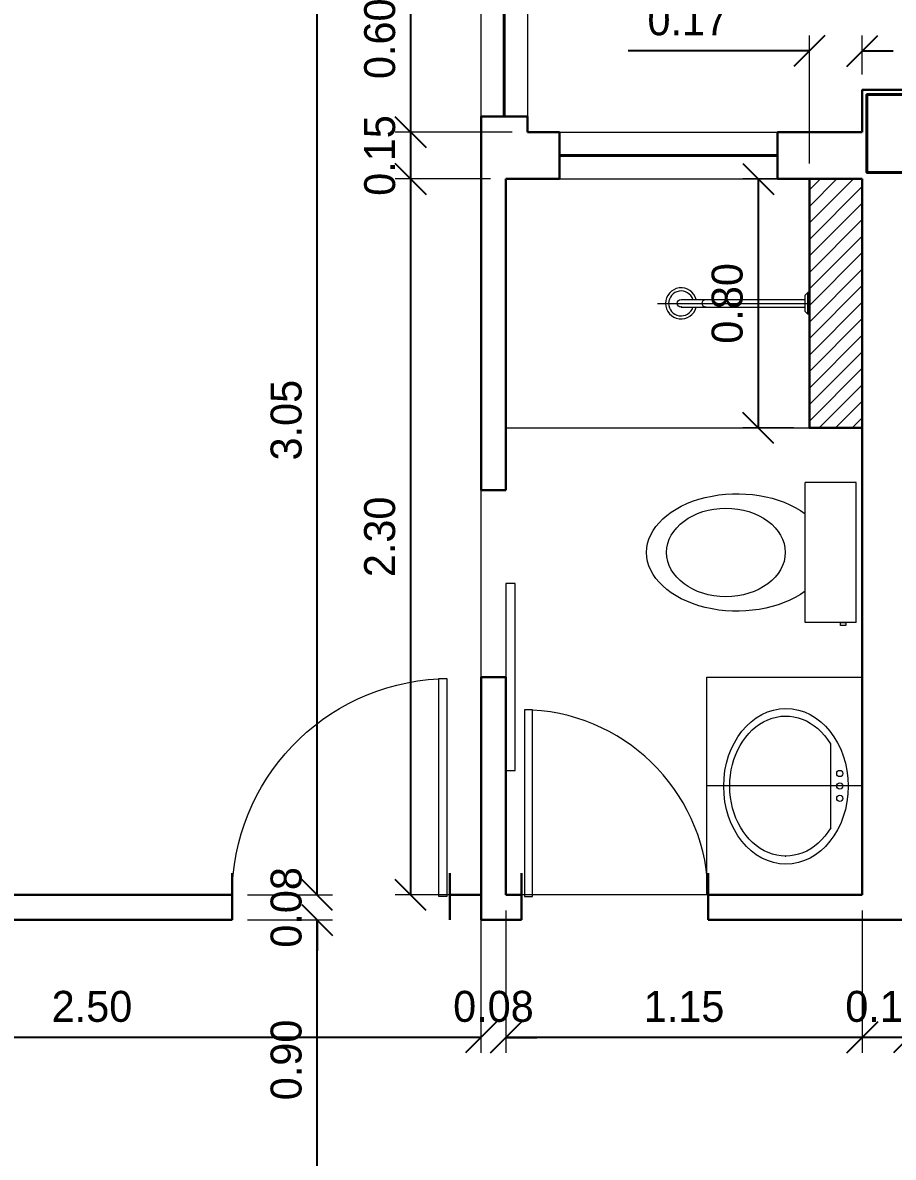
# Model space of a CAD drawing. Header units: metres. Extents: x 2.9 to 62.3, y 8 to 50.1.
# Drawn here: x 16.362 to 19.159, y 38.646 to 42.291 of the extents above; entities that cross this region are included whole.
import ezdxf

# ---------------------------------------------------------------- set-up
doc = ezdxf.new("R2010")
doc.units = ezdxf.units.M
doc.header["$MEASUREMENT"] = 0
doc.linetypes.add('DGN Style 3', pattern=[1.383942, 0.98853, -0.395412])
doc.linetypes.add('DGN Style 4', pattern=[1.582636, 0.790824, -0.395412, 0.00098853, -0.395412])
doc.layers.get('Defpoints').update_dxf_attribs({"lineweight": 0})
for name, color, linetype, lineweight in [('00-EDIFICACOES TÉRREO', 7, 'Continuous', 0), ('24 - Textos Gerais', 7, 'Continuous', 0), ('34 - Mobiliário', 7, 'Continuous', 0), ('CORNIJAS_VAR NA PLANTA PTIPO 1', 7, 'Continuous', 0), ('Level 11-1', 7, 'Continuous', 0), ('Level 14', 7, 'Continuous', 0), ('Level 36', 7, 'Continuous', 0), ('Level 43', 7, 'Continuous', 0), ('Level 44', 7, 'Continuous', 0), ('Level 45', 7, 'Continuous', 0), ('Level 7', 7, 'Continuous', 0)]:
    doc.layers.add(name, color=color, linetype=linetype, lineweight=lineweight)
doc.styles.add('Style-INTL_ENGINEERING', font='INTL_ENGINEERING.shx')
doc.dimstyles.get("Standard").update_dxf_attribs({"dimtxt": 0.18, "dimasz": 0.18, "dimexe": 0.18, "dimexo": 0.0625, "dimgap": 0.09, "dimtad": 0, "dimtih": 1, "dimtoh": 1, "dimdec": 4, "dimzin": 1, "dimdsep": 46, "dimtxsty": 'Standard', "dimcen": 0, "dimadec": 0, "dimazin": 0, "dimtfac": 1, "dimtdec": 4, "dimtofl": 0, "dimtmove": 0, "dimatfit": 3, "dimfxl": 0, "dimtolj": 1, "dimtzin": 1, "dimarcsym": 0})

# ---------------------------------------------------------------- blocks, each defined once
blk = doc.blocks.new('_Oblique')
at = {"color": 0, "linetype": 'ByBlock', "lineweight": -2}
blk.add_line((0.5, 0.5), (-0.5, -0.5), dxfattribs=at)
blk = doc.blocks.new('*D272')
at = {"layer": 'Defpoints', "color": 0, "linetype": 'Continuous', "lineweight": 0}
for p in [(19.0597, 39.489), (19.2097, 39.409), (19.0597, 39.0312)]:
    blk.add_point(p, dxfattribs=at)
at = {"layer": 'Level 43', "color": 2, "linetype": 'Continuous', "lineweight": 0}
for p, q in [((19.0597, 39.4395), (19.0597, 38.9817)), ((19.2097, 39.3595), (19.2097, 38.9817))]:
    blk.add_line(p, q, dxfattribs=at)
at = {"layer": 'Level 43', "color": 0, "linetype": 'Continuous', "lineweight": -2}
blk.add_line((19.2097, 39.0312), (19.0597, 39.0312), dxfattribs=at)
at = {"layer": 'Level 43', "color": 0, "linetype": 'Continuous', "lineweight": -2, "xscale": 0.0995, "yscale": 0.0995, "zscale": 0.0995, "rotation": 180}
blk.add_blockref('_Oblique', (19.0597, 39.0312), dxfattribs=at)
at = {"layer": 'Level 43', "color": 0, "linetype": 'Continuous', "lineweight": -2, "xscale": 0.0995, "yscale": 0.0995, "zscale": 0.0995}
blk.add_blockref('_Oblique', (19.2097, 39.0312), dxfattribs=at)
at = {"layer": 'Level 43', "color": 0, "linetype": 'Continuous', "lineweight": 0, "insert": (19.1347, 39.1304), "char_height": 0.0995, "attachment_point": 5, "style": 'Style-INTL_ENGINEERING'}
blk.add_mtext('0.15', dxfattribs=at)
blk = doc.blocks.new('*D273')
at = {"layer": 'Defpoints', "color": 0, "linetype": 'Continuous', "lineweight": 0}
for p in [(17.9145, 39.489), (19.0597, 39.489), (17.9145, 39.0312)]:
    blk.add_point(p, dxfattribs=at)
at = {"layer": 'Level 43', "color": 2, "linetype": 'Continuous', "lineweight": 0}
for p, q in [((17.9145, 39.4395), (17.9145, 38.9817)), ((19.0597, 39.4395), (19.0597, 38.9817))]:
    blk.add_line(p, q, dxfattribs=at)
at = {"layer": 'Level 43', "color": 0, "linetype": 'Continuous', "lineweight": -2}
blk.add_line((19.0597, 39.0312), (17.9145, 39.0312), dxfattribs=at)
at = {"layer": 'Level 43', "color": 0, "linetype": 'Continuous', "lineweight": -2, "xscale": 0.0995, "yscale": 0.0995, "zscale": 0.0995, "rotation": 180}
blk.add_blockref('_Oblique', (17.9145, 39.0312), dxfattribs=at)
at = {"layer": 'Level 43', "color": 0, "linetype": 'Continuous', "lineweight": -2, "xscale": 0.0995, "yscale": 0.0995, "zscale": 0.0995}
blk.add_blockref('_Oblique', (19.0597, 39.0312), dxfattribs=at)
at = {"layer": 'Level 43', "color": 0, "linetype": 'Continuous', "lineweight": 0, "insert": (18.4871, 39.1304), "char_height": 0.0995, "attachment_point": 5, "style": 'Style-INTL_ENGINEERING'}
blk.add_mtext('1.15', dxfattribs=at)
blk = doc.blocks.new('*D274')
at = {"layer": 'Defpoints', "color": 0, "linetype": 'Continuous', "lineweight": 0}
for p in [(17.83455, 39.48904), (17.91455, 39.48904), (17.83455, 39.03119)]:
    blk.add_point(p, dxfattribs=at)
at = {"layer": 'Level 43', "color": 2, "linetype": 'Continuous', "lineweight": 0}
for p, q in [((17.83455, 39.43954), (17.83455, 38.98169)), ((17.91455, 39.43954), (17.91455, 38.98169))]:
    blk.add_line(p, q, dxfattribs=at)
at = {"layer": 'Level 43', "color": 0, "linetype": 'Continuous', "lineweight": -2}
for p, q in [((17.83455, 39.03119), (17.73505, 39.03119)), ((17.91455, 39.03119), (18.01405, 39.03119))]:
    blk.add_line(p, q, dxfattribs=at)
at = {"layer": 'Level 43', "color": 0, "linetype": 'Continuous', "lineweight": -2, "xscale": 0.0995, "yscale": 0.0995, "zscale": 0.0995}
blk.add_blockref('_Oblique', (17.83455, 39.03119), dxfattribs=at)
at = {"layer": 'Level 43', "color": 0, "linetype": 'Continuous', "lineweight": -2, "xscale": 0.0995, "yscale": 0.0995, "zscale": 0.0995, "rotation": 180}
blk.add_blockref('_Oblique', (17.91455, 39.03119), dxfattribs=at)
at = {"layer": 'Level 43', "color": 0, "linetype": 'Continuous', "lineweight": 0, "insert": (17.87455, 39.13044), "char_height": 0.0995, "attachment_point": 5, "style": 'Style-INTL_ENGINEERING'}
blk.add_mtext('0.08', dxfattribs=at)
blk = doc.blocks.new('*D275')
at = {"layer": 'Defpoints', "color": 0, "linetype": 'Continuous', "lineweight": 0}
for p in [(17.83455, 39.48904), (15.33452, 39.30904), (15.33452, 39.03119)]:
    blk.add_point(p, dxfattribs=at)
at = {"layer": 'Level 43', "color": 2, "linetype": 'Continuous', "lineweight": 0}
for p, q in [((17.83455, 39.43954), (17.83455, 38.98169)), ((15.33452, 39.25954), (15.33452, 38.98169))]:
    blk.add_line(p, q, dxfattribs=at)
at = {"layer": 'Level 43', "color": 0, "linetype": 'Continuous', "lineweight": -2}
blk.add_line((17.83455, 39.03119), (15.33452, 39.03119), dxfattribs=at)
at = {"layer": 'Level 43', "color": 0, "linetype": 'Continuous', "lineweight": -2, "xscale": 0.0995, "yscale": 0.0995, "zscale": 0.0995, "rotation": 180}
blk.add_blockref('_Oblique', (15.33452, 39.03119), dxfattribs=at)
at = {"layer": 'Level 43', "color": 0, "linetype": 'Continuous', "lineweight": -2, "xscale": 0.0995, "yscale": 0.0995, "zscale": 0.0995}
blk.add_blockref('_Oblique', (17.83455, 39.03119), dxfattribs=at)
at = {"layer": 'Level 43', "color": 0, "linetype": 'Continuous', "lineweight": 0, "insert": (16.584535, 39.13044), "char_height": 0.0995, "attachment_point": 5, "style": 'Style-INTL_ENGINEERING'}
blk.add_mtext('2.50', dxfattribs=at)
blk = doc.blocks.new('*D296')
at = {"layer": 'Defpoints', "color": 0, "linetype": 'Continuous', "lineweight": 0}
for p in [(17.60878, 41.93904), (17.98455, 41.93904), (17.91455, 41.78904)]:
    blk.add_point(p, dxfattribs=at)
at = {"layer": 'Level 43', "color": 2, "linetype": 'Continuous', "lineweight": 0}
for p, q in [((17.93505, 41.93904), (17.55928, 41.93904)), ((17.86505, 41.78904), (17.55928, 41.78904))]:
    blk.add_line(p, q, dxfattribs=at)
at = {"layer": 'Level 43', "color": 0, "linetype": 'Continuous', "lineweight": -2}
blk.add_line((17.60878, 41.78904), (17.60878, 41.93904), dxfattribs=at)
at = {"layer": 'Level 43', "color": 0, "linetype": 'Continuous', "lineweight": -2, "xscale": 0.0995, "yscale": 0.0995, "zscale": 0.0995}
for p, rotation in [((17.60878, 41.93904), 90), ((17.60878, 41.78904), 270)]:
    blk.add_blockref('_Oblique', p, dxfattribs=dict(at, rotation=rotation))
at = {"layer": 'Level 43', "color": 0, "linetype": 'Continuous', "lineweight": 0, "insert": (17.50953, 41.86404), "char_height": 0.0995, "attachment_point": 5, "rotation": 90, "style": 'Style-INTL_ENGINEERING'}
blk.add_mtext('0.15', dxfattribs=at)
blk = doc.blocks.new('*D297')
at = {"layer": 'Defpoints', "color": 0, "linetype": 'Continuous', "lineweight": 0}
for p in [(17.60878, 42.53904), (17.83455, 42.53904), (17.98455, 41.93904)]:
    blk.add_point(p, dxfattribs=at)
at = {"layer": 'Level 43', "color": 2, "linetype": 'Continuous', "lineweight": 0}
for p, q in [((17.78505, 42.53904), (17.55928, 42.53904)), ((17.93505, 41.93904), (17.55928, 41.93904))]:
    blk.add_line(p, q, dxfattribs=at)
at = {"layer": 'Level 43', "color": 0, "linetype": 'Continuous', "lineweight": -2}
blk.add_line((17.60878, 41.93904), (17.60878, 42.53904), dxfattribs=at)
at = {"layer": 'Level 43', "color": 0, "linetype": 'Continuous', "lineweight": -2, "xscale": 0.0995, "yscale": 0.0995, "zscale": 0.0995}
for p, rotation in [((17.60878, 42.53904), 90), ((17.60878, 41.93904), 270)]:
    blk.add_blockref('_Oblique', p, dxfattribs=dict(at, rotation=rotation))
at = {"layer": 'Level 43', "color": 0, "linetype": 'Continuous', "lineweight": 0, "insert": (17.50953, 42.23904), "char_height": 0.0995, "attachment_point": 5, "rotation": 90, "style": 'Style-INTL_ENGINEERING'}
blk.add_mtext('0.60', dxfattribs=at)
blk = doc.blocks.new('*D295')
at = {"layer": 'Defpoints', "color": 0, "linetype": 'Continuous', "lineweight": 0}
for p in [(17.60878, 41.78904), (17.91455, 41.78904), (17.83455, 39.48904)]:
    blk.add_point(p, dxfattribs=at)
at = {"layer": 'Level 43', "color": 2, "linetype": 'Continuous', "lineweight": 0}
for p, q in [((17.86505, 41.78904), (17.55928, 41.78904)), ((17.78505, 39.48904), (17.55928, 39.48904))]:
    blk.add_line(p, q, dxfattribs=at)
at = {"layer": 'Level 43', "color": 0, "linetype": 'Continuous', "lineweight": -2}
blk.add_line((17.60878, 39.48904), (17.60878, 41.78904), dxfattribs=at)
at = {"layer": 'Level 43', "color": 0, "linetype": 'Continuous', "lineweight": -2, "xscale": 0.0995, "yscale": 0.0995, "zscale": 0.0995}
for p, rotation in [((17.60878, 41.78904), 90), ((17.60878, 39.48904), 270)]:
    blk.add_blockref('_Oblique', p, dxfattribs=dict(at, rotation=rotation))
at = {"layer": 'Level 43', "color": 0, "linetype": 'Continuous', "lineweight": 0, "insert": (17.50953, 40.63904), "char_height": 0.0995, "attachment_point": 5, "rotation": 90, "style": 'Style-INTL_ENGINEERING'}
blk.add_mtext('2.30', dxfattribs=at)
blk = doc.blocks.new('*D307')
at = {"layer": 'Defpoints', "color": 0, "linetype": 'Continuous', "lineweight": 0}
for p in [(17.0348, 39.409), (17.3082, 39.409), (17.3346, 38.509)]:
    blk.add_point(p, dxfattribs=at)
at = {"layer": 'Level 43', "color": 2, "linetype": 'Continuous', "lineweight": 0}
for p, q in [((17.0843, 39.409), (17.3577, 39.409)), ((17.285, 38.509), (17.2587, 38.509))]:
    blk.add_line(p, q, dxfattribs=at)
at = {"layer": 'Level 43', "color": 0, "linetype": 'Continuous', "lineweight": -2}
blk.add_line((17.3082, 38.509), (17.3082, 39.409), dxfattribs=at)
at = {"layer": 'Level 43', "color": 0, "linetype": 'Continuous', "lineweight": -2, "xscale": 0.0995, "yscale": 0.0995, "zscale": 0.0995}
for p, rotation in [((17.3082, 39.409), 90), ((17.3082, 38.509), 270)]:
    blk.add_blockref('_Oblique', p, dxfattribs=dict(at, rotation=rotation))
at = {"layer": 'Level 43', "color": 0, "linetype": 'Continuous', "lineweight": 0, "insert": (17.2089, 38.959), "char_height": 0.0995, "attachment_point": 5, "rotation": 90, "style": 'Style-INTL_ENGINEERING'}
blk.add_mtext('0.90', dxfattribs=at)
blk = doc.blocks.new('*D308')
at = {"layer": 'Defpoints', "color": 0, "linetype": 'Continuous', "lineweight": 0}
for p in [(17.0345, 39.489), (17.3082, 39.489), (17.0348, 39.409)]:
    blk.add_point(p, dxfattribs=at)
at = {"layer": 'Level 43', "color": 0, "linetype": 'Continuous', "lineweight": -2}
for p, q in [((17.3082, 39.489), (17.3082, 39.5885)), ((17.3082, 39.409), (17.3082, 39.3095))]:
    blk.add_line(p, q, dxfattribs=at)
at = {"layer": 'Level 43', "color": 2, "linetype": 'Continuous', "lineweight": 0}
for p, q in [((17.084, 39.489), (17.3577, 39.489)), ((17.0843, 39.409), (17.3577, 39.409))]:
    blk.add_line(p, q, dxfattribs=at)
at = {"layer": 'Level 43', "color": 0, "linetype": 'Continuous', "lineweight": -2, "xscale": 0.0995, "yscale": 0.0995, "zscale": 0.0995}
for p, rotation in [((17.3082, 39.489), 270), ((17.3082, 39.409), 90)]:
    blk.add_blockref('_Oblique', p, dxfattribs=dict(at, rotation=rotation))
at = {"layer": 'Level 43', "color": 0, "linetype": 'Continuous', "lineweight": 0, "insert": (17.2089, 39.449), "char_height": 0.0995, "attachment_point": 5, "rotation": 90, "style": 'Style-INTL_ENGINEERING'}
blk.add_mtext('0.08', dxfattribs=at)
blk = doc.blocks.new('*D309')
at = {"layer": 'Defpoints', "color": 0, "linetype": 'Continuous', "lineweight": 0}
for p in [(16.5846, 42.539), (17.3082, 42.539), (17.0345, 39.489)]:
    blk.add_point(p, dxfattribs=at)
at = {"layer": 'Level 43', "color": 2, "linetype": 'Continuous', "lineweight": 0}
for p, q in [((16.634, 42.539), (17.3577, 42.539)), ((17.084, 39.489), (17.3577, 39.489))]:
    blk.add_line(p, q, dxfattribs=at)
at = {"layer": 'Level 43', "color": 0, "linetype": 'Continuous', "lineweight": -2}
blk.add_line((17.3082, 39.489), (17.3082, 42.539), dxfattribs=at)
at = {"layer": 'Level 43', "color": 0, "linetype": 'Continuous', "lineweight": -2, "xscale": 0.0995, "yscale": 0.0995, "zscale": 0.0995}
for p, rotation in [((17.3082, 42.539), 90), ((17.3082, 39.489), 270)]:
    blk.add_blockref('_Oblique', p, dxfattribs=dict(at, rotation=rotation))
at = {"layer": 'Level 43', "color": 0, "linetype": 'Continuous', "lineweight": 0, "insert": (17.2089, 41.014), "char_height": 0.0995, "attachment_point": 5, "rotation": 90, "style": 'Style-INTL_ENGINEERING'}
blk.add_mtext('3.05', dxfattribs=at)
blk = doc.blocks.new('*D310')
at = {"layer": 'Defpoints', "color": 0, "linetype": 'Continuous', "lineweight": 0}
for p in [(18.8897, 42.2), (19.0595, 42.0746), (18.8897, 41.789)]:
    blk.add_point(p, dxfattribs=at)
at = {"layer": 'Level 43', "color": 2, "linetype": 'Continuous', "lineweight": 0}
for p, q in [((18.8897, 41.8385), (18.8897, 42.2495)), ((19.0595, 42.1241), (19.0595, 42.2495))]:
    blk.add_line(p, q, dxfattribs=at)
at = {"layer": 'Level 43', "color": 0, "linetype": 'Continuous', "lineweight": -2}
for p, q in [((18.8897, 42.2), (18.3074, 42.2)), ((19.0595, 42.2), (19.159, 42.2))]:
    blk.add_line(p, q, dxfattribs=at)
at = {"layer": 'Level 43', "color": 0, "linetype": 'Continuous', "lineweight": -2, "xscale": 0.0995, "yscale": 0.0995, "zscale": 0.0995}
blk.add_blockref('_Oblique', (18.8897, 42.2), dxfattribs=at)
at = {"layer": 'Level 43', "color": 0, "linetype": 'Continuous', "lineweight": -2, "xscale": 0.0995, "yscale": 0.0995, "zscale": 0.0995, "rotation": 180}
blk.add_blockref('_Oblique', (19.0595, 42.2), dxfattribs=at)
at = {"layer": 'Level 43', "color": 0, "linetype": 'Continuous', "lineweight": 0, "insert": (18.499, 42.2993), "char_height": 0.0995, "attachment_point": 5, "style": 'Style-INTL_ENGINEERING'}
blk.add_mtext('0.17', dxfattribs=at)
blk = doc.blocks.new('*D311')
at = {"layer": 'Defpoints', "color": 0, "linetype": 'Continuous', "lineweight": 0}
for p in [(18.8897, 41.789), (18.7254, 40.989), (18.8897, 40.989)]:
    blk.add_point(p, dxfattribs=at)
at = {"layer": 'Level 43', "color": 2, "linetype": 'Continuous', "lineweight": 0}
for p, q in [((18.8402, 41.789), (18.6759, 41.789)), ((18.8402, 40.989), (18.6759, 40.989))]:
    blk.add_line(p, q, dxfattribs=at)
at = {"layer": 'Level 43', "color": 0, "linetype": 'Continuous', "lineweight": -2}
blk.add_line((18.7254, 41.789), (18.7254, 40.989), dxfattribs=at)
at = {"layer": 'Level 43', "color": 0, "linetype": 'Continuous', "lineweight": -2, "xscale": 0.0995, "yscale": 0.0995, "zscale": 0.0995}
for p, rotation in [((18.7254, 41.789), 90), ((18.7254, 40.989), 270)]:
    blk.add_blockref('_Oblique', p, dxfattribs=dict(at, rotation=rotation))
at = {"layer": 'Level 43', "color": 0, "linetype": 'Continuous', "lineweight": 0, "insert": (18.6261, 41.389), "char_height": 0.0995, "attachment_point": 5, "rotation": 90, "style": 'Style-INTL_ENGINEERING'}
blk.add_mtext('0.80', dxfattribs=at)
blk = doc.blocks.new('*U502')
at = {"layer": '24 - Textos Gerais', "color": 172, "linetype": 'Continuous', "lineweight": 13}
blk.add_line((-0.147, -0.136), (-0.147, 0.133), dxfattribs=at)
at = {"layer": '24 - Textos Gerais', "color": 172, "linetype": 'DGN Style 4', "lineweight": 13}
blk.add_line((-0.25, -0.001), (0.25, -0.001), dxfattribs=at)
at = {"layer": '24 - Textos Gerais', "color": 172, "linetype": 'Continuous', "lineweight": 13}
for centre in [(-0.177, 0.039), (-0.177, -0.001), (-0.177, -0.041)]:
    blk.add_circle(centre, 0.01, dxfattribs=at)
blk.add_ellipse((-0.004, 0), major_axis=(0, 0.25), ratio=0.8, dxfattribs=at)
at = {"layer": '24 - Textos Gerais', "color": 172, "linetype": 'Continuous', "lineweight": 13, "extrusion": (0, 0, -1)}
blk.add_ellipse((-0.0033, -0.0006), major_axis=(0, 0.225), ratio=0.8, start_param=5.350888, end_param=10.349301, dxfattribs=at)
at = {"layer": '24 - Textos Gerais', "color": 172, "linetype": 'Continuous', "lineweight": 13}
for p in [(-0.003, 0.224), (-0.003, 0.224), (-0.147, -0.136)]:
    blk.add_point(p, dxfattribs=at)
blk = doc.blocks.new('SANCXP_1')
at = {"layer": '24 - Textos Gerais', "color": 172, "linetype": 'Continuous', "lineweight": 0}
for p, q in [((0.06, -0.4488), (0.06, 0.4488)), ((0.06, 0.4488), (0.3864, 0.4488)), ((0.3864, -0.4488), (0.3864, 0.4488)), ((0.06, -0.4488), (0.3864, -0.4488))]:
    blk.add_line(p, q, dxfattribs=at)
at = {"layer": '24 - Textos Gerais', "color": 172, "linetype": 'Continuous', "lineweight": 0, "extrusion": (0, 0, -1), "flags": 128}
blk.add_lwpolyline([(-0.1252, -0.4682), (-0.1601, -0.4682), (-0.1601, -0.4492), (-0.1252, -0.4492)], close=True, dxfattribs=at)
at = {"layer": '24 - Textos Gerais', "color": 172, "linetype": 'Continuous', "lineweight": 0}
blk.add_ellipse((0.825, 0.0001), major_axis=(-0.5814, 0), ratio=0.649123, start_param=0.716078, end_param=5.567107, dxfattribs=at)
at = {"layer": '24 - Textos Gerais', "color": 172, "linetype": 'Continuous', "lineweight": 0, "extrusion": (0, 0, -1)}
blk.add_ellipse((0.8964, 0.0001), major_axis=(0.381, 0), ratio=0.746923, dxfattribs=at)
blk = doc.blocks.new('*U504')
at = {"layer": '24 - Textos Gerais', "color": 172, "linetype": 'Continuous', "lineweight": 0}
for p, q in [((-0.2441, 0.035), (-0.2441, -0.035)), ((-0.2441, 0.035), (-0.2391, 0.035)), ((-0.2391, 0.035), (-0.2391, -0.035)), ((-0.2291, 0.025), (-0.2391, 0.035)), ((-0.2291, -0.025), (-0.2291, 0.025)), ((0.168, 0.0125), (-0.2291, 0.0125)), ((-0.2441, -0.035), (-0.2391, -0.035)), ((-0.2391, -0.035), (-0.2291, -0.025)), ((0.168, -0.0125), (-0.2291, -0.0125))]:
    blk.add_line(p, q, dxfattribs=at)
at = {"layer": '24 - Textos Gerais', "color": 172, "linetype": 'DGN Style 4', "lineweight": 13}
blk.add_line((0.2441, 0), (-0.2441, 0), dxfattribs=at)
at = {"layer": '24 - Textos Gerais', "color": 172, "linetype": 'Continuous', "lineweight": 0}
for radius, start, end in [(0.05, 194.4775, 165.5225), (0.04, 198.21, 161.79)]:
    blk.add_arc((0.168, 0), radius, start, end, dxfattribs=at)
at = {"layer": '24 - Textos Gerais', "color": 172, "linetype": 'Continuous', "lineweight": 0, "extrusion": (0, 0, -1)}
for centre in [(-0.088, 0), (-0.168, 0)]:
    blk.add_arc(centre, 0.0125, 90, 270, dxfattribs=at)
at = {"layer": '24 - Textos Gerais', "color": 172, "linetype": 'Continuous', "lineweight": 0}
blk.add_point((0.168, 0.011), dxfattribs=at)
blk = doc.blocks.new('*U497')
at = {"layer": 'Level 36', "color": 172, "linetype": 'Continuous', "lineweight": 13}
for p, q in [((-12.585, 3.08), (-11.6099, 3.08)), ((-11.9391, 2.28), (-11.4391, 2.28)), ((-11.9391, 1.58), (-11.9391, 2.28))]:
    blk.add_line(p, q, dxfattribs=at)
at = {"layer": '24 - Textos Gerais', "color": 172, "linetype": 'Continuous', "lineweight": 0, "rotation": 180}
blk.add_blockref('*U504', (-11.854, 3.48), dxfattribs=at)
at = {"layer": '24 - Textos Gerais', "color": 172, "linetype": 'Continuous', "lineweight": 0, "extrusion": (0, 0, -1), "xscale": 0.5000000000216841, "yscale": 0.5000000000216841, "zscale": 0.5000000000216841, "rotation": 359.9994663905647}
blk.add_blockref('SANCXP_1', (11.4298, 2.68), dxfattribs=at)
at = {"layer": '24 - Textos Gerais', "color": 172, "linetype": 'Continuous', "lineweight": 13, "rotation": 180}
blk.add_blockref('*U502', (-11.6891, 1.929), dxfattribs=at)
blk = doc.blocks.new('P60D')
at = {"layer": 'Level 14', "color": 7, "linetype": 'Continuous', "lineweight": 13}
for p, q in [((0.035, 0.675), (0.01, 0.675)), ((0.01, 0.675), (0.01, 0.075)), ((0.035, 0.075), (0.035, 0.675)), ((0.01, 0.075), (0.035, 0.075))]:
    blk.add_line(p, q, dxfattribs=at)
blk.add_arc((0, 0.075), 0.6, 0, 86.6558, dxfattribs=at)
at = {"layer": 'Level 7', "color": 7, "linetype": 'Continuous', "lineweight": 30}
for p, q in [((0, 0), (0, 0.15)), ((0.6, 0), (0.6, 0.15))]:
    blk.add_line(p, q, dxfattribs=at)
blk = doc.blocks.new('*U554')
at = {"layer": '34 - Mobiliário', "color": 7, "linetype": 'Continuous', "lineweight": 40}
blk.add_line((0, 0.25), (0, -0.25), dxfattribs=at)
at = {"layer": 'CORNIJAS_VAR NA PLANTA PTIPO 1', "color": 7, "linetype": 'Continuous', "lineweight": 0}
for p, q in [((-0.075, 0.25), (-0.075, -0.25)), ((0.075, 0.25), (0.075, -0.25))]:
    blk.add_line(p, q, dxfattribs=at)
at = {"layer": 'CORNIJAS_VAR NA PLANTA PTIPO 1', "color": 7, "linetype": 'Continuous', "lineweight": 30}
for p, q in [((-0.075, 0.25), (0.075, 0.25)), ((-0.075, -0.25), (0.075, -0.25))]:
    blk.add_line(p, q, dxfattribs=at)
blk = doc.blocks.new('*U552')
at = {"layer": '34 - Mobiliário', "color": 7, "linetype": 'DGN Style 3', "lineweight": 40}
blk.add_line((0.35, 0), (-0.35, 0), dxfattribs=at)
at = {"layer": 'CORNIJAS_VAR NA PLANTA PTIPO 1', "color": 7, "linetype": 'Continuous', "lineweight": 30}
for p, q in [((-0.35, -0.075), (-0.35, 0.075)), ((0.35, -0.075), (0.35, 0.075))]:
    blk.add_line(p, q, dxfattribs=at)
at = {"layer": 'CORNIJAS_VAR NA PLANTA PTIPO 1', "color": 7, "linetype": 'Continuous', "lineweight": 0}
for p, q in [((0.35, 0.075), (-0.35, 0.075)), ((0.35, -0.075), (-0.35, -0.075))]:
    blk.add_line(p, q, dxfattribs=at)
blk = doc.blocks.new('P70D')
at = {"layer": 'Level 14', "color": 7, "linetype": 'Continuous', "lineweight": 13}
for p, q in [((0.035, 0.775), (0.01, 0.775)), ((0.01, 0.775), (0.01, 0.075)), ((0.035, 0.075), (0.035, 0.775)), ((0.01, 0.075), (0.035, 0.075))]:
    blk.add_line(p, q, dxfattribs=at)
blk.add_arc((0, 0.075), 0.7, 0, 87.134, dxfattribs=at)
at = {"layer": 'Level 7', "color": 7, "linetype": 'Continuous', "lineweight": 30}
for p, q in [((0, 0), (0, 0.15)), ((0.7, 0), (0.7, 0.15))]:
    blk.add_line(p, q, dxfattribs=at)

msp = doc.modelspace()

# ---------------------------------------------------------------- linework, layer by layer
at = {"layer": '00-EDIFICACOES TÉRREO', "color": 7, "linetype": 'Continuous', "lineweight": 13, "flags": 128}
msp.add_lwpolyline([(17.9445, 40.489), (17.9145, 40.489), (17.9145, 39.889), (17.9445, 39.889)], close=True, dxfattribs=at)
at = {"layer": 'CORNIJAS_VAR NA PLANTA PTIPO 1', "color": 7, "linetype": 'Continuous', "lineweight": 30}
for p, q in [((17.8346, 40.789), (17.8346, 41.9891)), ((17.9845, 41.939), (17.9845, 41.989)), ((18.0871, 41.939), (17.9845, 41.939)), ((19.0595, 41.939), (18.7871, 41.939)), ((18.0871, 41.789), (17.9145, 41.789)), ((17.9145, 40.789), (17.9145, 41.789)), ((19.0597, 41.789), (18.7871, 41.789)), ((17.9145, 40.789), (17.8346, 40.789)), ((17.9145, 40.189), (17.8346, 40.189)), ((17.8346, 39.409), (17.8346, 40.189)), ((17.9145, 39.489), (17.9145, 40.189)), ((19.0597, 39.489), (19.0597, 39.8157)), ((17.0345, 39.489), (15.3346, 39.489)), ((17.8346, 39.489), (17.7345, 39.489)), ((17.9645, 39.489), (17.9145, 39.489)), ((19.0597, 39.489), (18.5646, 39.489)), ((17.0348, 39.409), (15.3346, 39.409)), ((17.9646, 39.409), (17.8346, 39.409)), ((19.2097, 39.409), (18.5646, 39.409))]:
    msp.add_line(p, q, dxfattribs=at)
at = {"layer": 'CORNIJAS_VAR NA PLANTA PTIPO 1', "color": 7, "linetype": 'Continuous', "lineweight": 0}
for p, q in [((17.8346, 40.189), (17.8346, 40.789)), ((18.5646, 39.489), (17.9646, 39.489))]:
    msp.add_line(p, q, dxfattribs=at)
at = {"layer": 'CORNIJAS_VAR NA PLANTA PTIPO 1', "color": 7, "linetype": 'Continuous', "lineweight": 30, "flags": 128}
msp.add_lwpolyline([(21.3895, 42.0217), (21.3895, 42.0746), (19.0595, 42.0746), (19.0595, 41.939)], dxfattribs=at)
at = {"layer": 'Level 11-1', "color": 7, "linetype": 'Continuous', "lineweight": 30}
msp.add_line((19.0597, 41.789), (19.0597, 39.8157), dxfattribs=at)
at = {"layer": 'Level 44', "color": 7, "linetype": 'Continuous', "lineweight": 30}
msp.add_line((19.0597, 41.789), (19.0597, 39.8157), dxfattribs=at)
at = {"layer": 'Level 44', "color": 1, "linetype": 'Continuous', "lineweight": 40, "flags": 128}
msp.add_lwpolyline([(21.3745, 42.0596), (19.0745, 42.0596), (19.0745, 41.8096), (21.3745, 41.8096)], close=True, dxfattribs=at)
at = {"layer": 'Level 45', "color": 6, "linetype": 'Continuous', "lineweight": 0}
for p, q in [((18.8897, 41.6474), (19.0313, 41.789)), ((18.8897, 41.7004), (18.9783, 41.789)), ((18.8897, 41.7535), (18.9253, 41.789)), ((18.8897, 41.5944), (19.0597, 41.7644)), ((18.8897, 41.5413), (19.0597, 41.7113)), ((18.8897, 41.4883), (19.0597, 41.6583)), ((18.8897, 41.4353), (19.0597, 41.6053)), ((18.8897, 41.3822), (19.0597, 41.5522)), ((18.8897, 41.3292), (19.0597, 41.4992)), ((18.8897, 41.2762), (19.0597, 41.4462)), ((18.8897, 41.2231), (19.0597, 41.3931)), ((18.8897, 41.1701), (19.0597, 41.3401)), ((18.8897, 41.1171), (19.0597, 41.2871)), ((18.8897, 41.064), (19.0597, 41.234)), ((18.8897, 41.011), (19.0597, 41.181)), ((18.9208, 40.989), (19.0597, 41.128)), ((18.9738, 40.989), (19.0597, 41.0749)), ((19.0268, 40.989), (19.0597, 41.0219))]:
    msp.add_line(p, q, dxfattribs=at)
at = {"layer": 'Level 45', "color": 6, "linetype": 'Continuous', "lineweight": 30, "flags": 128}
msp.add_lwpolyline([(19.0597, 41.789), (18.8897, 41.789), (18.8897, 40.989), (19.0597, 40.989)], close=True, dxfattribs=at)

# ---------------------------------------------------------------- block references
at = {"layer": 'CORNIJAS_VAR NA PLANTA PTIPO 1', "color": 7, "linetype": 'Continuous', "lineweight": 0, "extrusion": (0, 0, -1)}
msp.add_blockref('*U554', (-17.9095, 42.239), dxfattribs=at)
at = {"layer": 'CORNIJAS_VAR NA PLANTA PTIPO 1', "color": 7, "linetype": 'Continuous', "lineweight": 30, "extrusion": (0, 0, -1)}
msp.add_blockref('*U552', (-18.4371, 41.864), dxfattribs=at)
at = {"layer": 'Level 36', "color": 172, "linetype": 'Continuous', "lineweight": 13}
msp.add_blockref('*U497', (30.4996, 37.909), dxfattribs=at)
at = {"layer": 'Level 7', "color": 7, "linetype": 'Continuous', "lineweight": 30}
for name, p, xscale, yscale, rotation in [('P70D', (17.7345, 39.4091), 1.000004656718364, -1.000004656718364, 180.0008004104257), ('P60D', (17.9646, 39.409), 1.000004656664151, 1.000004656664151, 0.0005336069505462)]:
    msp.add_blockref(name, p, dxfattribs=dict(at, xscale=xscale, yscale=yscale, rotation=rotation))

# ---------------------------------------------------------------- dimensions: what is measured, and where the dimension line sits
at = {"layer": 'Level 43', "color": 2, "linetype": 'Continuous', "lineweight": 0}
for base, p1, p2, angle, override, picture, middle in [((17.3082, 42.539), (17.0345, 39.489), (16.5846, 42.539), 90, {"dimtxt": 0.0995, "dimasz": 0.0995, "dimexe": 0.0495, "dimexo": 0.0495, "dimgap": 0.0495, "dimtad": 1, "dimtih": 0, "dimtoh": 0, "dimdec": 2, "dimzin": 3, "dimtxsty": 'Style-INTL_ENGINEERING', "dimblk": 'Oblique', "dimclre": 2, "dimtdec": 2, "dimatfit": 1, "dimtolj": 0, "dimtzin": 3, "dimlwe": 0}, '*D309', (17.2089, 41.014)), ((17.6088, 42.539), (17.9845, 41.939), (17.8346, 42.539), 90, {"dimtxt": 0.0995, "dimasz": 0.0995, "dimexe": 0.0495, "dimexo": 0.0495, "dimgap": 0.0495, "dimtad": 1, "dimtih": 0, "dimtoh": 0, "dimdec": 2, "dimzin": 3, "dimtxsty": 'Style-INTL_ENGINEERING', "dimblk": 'Oblique', "dimclre": 2, "dimtdec": 2, "dimatfit": 1, "dimtolj": 0, "dimtzin": 3, "dimlwe": 0}, '*D297', (17.5095, 42.239)), ((18.8897, 42.2), (19.0595, 42.0746), (18.8897, 41.789), 180, {"dimtxt": 0.0995, "dimasz": 0.0995, "dimexe": 0.0495, "dimexo": 0.0495, "dimgap": 0.0495, "dimtad": 1, "dimtih": 0, "dimtoh": 0, "dimdec": 2, "dimzin": 3, "dimtxsty": 'Style-INTL_ENGINEERING', "dimblk": 'Oblique', "dimclre": 2, "dimtdec": 2, "dimatfit": 1, "dimfrac": 2, "dimtolj": 0, "dimtzin": 3, "dimlwe": 0}, '*D310', (18.499, 42.2993)), ((17.6088, 41.789), (17.8346, 39.489), (17.9145, 41.789), 90, {"dimtxt": 0.0995, "dimasz": 0.0995, "dimexe": 0.0495, "dimexo": 0.0495, "dimgap": 0.0495, "dimtad": 1, "dimtih": 0, "dimtoh": 0, "dimdec": 2, "dimzin": 3, "dimtxsty": 'Style-INTL_ENGINEERING', "dimblk": 'Oblique', "dimclre": 2, "dimtdec": 2, "dimatfit": 1, "dimtolj": 0, "dimtzin": 3, "dimlwe": 0}, '*D295', (17.5095, 40.639)), ((18.7254, 40.989), (18.8897, 41.789), (18.8897, 40.989), 270, {"dimtxt": 0.0995, "dimasz": 0.0995, "dimexe": 0.0495, "dimexo": 0.0495, "dimgap": 0.0495, "dimtad": 1, "dimtih": 0, "dimtoh": 0, "dimdec": 2, "dimzin": 3, "dimtxsty": 'Style-INTL_ENGINEERING', "dimblk": 'Oblique', "dimclre": 2, "dimtdec": 2, "dimatfit": 1, "dimfrac": 2, "dimtolj": 0, "dimtzin": 3, "dimlwe": 0}, '*D311', (18.6261, 41.389)), ((15.3345, 39.0312), (17.8346, 39.489), (15.3345, 39.309), 180, {"dimtxt": 0.0995, "dimasz": 0.0995, "dimexe": 0.0495, "dimexo": 0.0495, "dimgap": 0.0495, "dimtad": 1, "dimtih": 0, "dimtoh": 0, "dimdec": 2, "dimzin": 3, "dimtxsty": 'Style-INTL_ENGINEERING', "dimblk": 'Oblique', "dimclre": 2, "dimtdec": 2, "dimatfit": 1, "dimtolj": 0, "dimtzin": 3, "dimlwe": 0}, '*D275', (16.5845, 39.1304)), ((17.9145, 39.0312), (19.0597, 39.489), (17.9145, 39.489), 180, {"dimtxt": 0.0995, "dimasz": 0.0995, "dimexe": 0.0495, "dimexo": 0.0495, "dimgap": 0.0495, "dimtad": 1, "dimtih": 0, "dimtoh": 0, "dimdec": 2, "dimzin": 3, "dimtxsty": 'Style-INTL_ENGINEERING', "dimblk": 'Oblique', "dimclre": 2, "dimtdec": 2, "dimatfit": 1, "dimtolj": 0, "dimtzin": 3, "dimlwe": 0}, '*D273', (18.4871, 39.1304)), ((17.3082, 39.409), (17.3346, 38.509), (17.0348, 39.409), 90, {"dimtxt": 0.0995, "dimasz": 0.0995, "dimexe": 0.0495, "dimexo": 0.0495, "dimgap": 0.0495, "dimtad": 1, "dimtih": 0, "dimtoh": 0, "dimdec": 2, "dimzin": 3, "dimtxsty": 'Style-INTL_ENGINEERING', "dimblk": 'Oblique', "dimclre": 2, "dimtdec": 2, "dimatfit": 1, "dimtolj": 0, "dimtzin": 3, "dimlwe": 0}, '*D307', (17.2089, 38.959))]:
    dim = msp.add_linear_dim(base=base, p1=p1, p2=p2, angle=angle, dimstyle='Standard', override=override, dxfattribs=at)
    dim.commit()
    dim.dimension.update_dxf_attribs({"geometry": picture, "text_midpoint": middle})
for base, p1, p2, angle, picture, middle in [((17.6088, 41.939), (17.9145, 41.789), (17.9845, 41.939), 90, '*D296', (17.6088, 41.864)), ((17.3082, 39.489), (17.0348, 39.409), (17.0345, 39.489), 90, '*D308', (17.3082, 39.449)), ((17.8346, 39.0312), (17.9145, 39.489), (17.8346, 39.489), 180, '*D274', (17.8745, 39.0312)), ((19.0597, 39.0312), (19.2097, 39.409), (19.0597, 39.489), 180, '*D272', (19.1347, 39.0312))]:
    dim = msp.add_linear_dim(base=base, p1=p1, p2=p2, angle=angle, dimstyle='Standard', override={"dimtxt": 0.0995, "dimasz": 0.0995, "dimexe": 0.0495, "dimexo": 0.0495, "dimgap": 0.0495, "dimtad": 1, "dimtih": 0, "dimtoh": 0, "dimdec": 2, "dimzin": 3, "dimtxsty": 'Style-INTL_ENGINEERING', "dimblk": 'Oblique', "dimclre": 2, "dimtdec": 2, "dimatfit": 1, "dimtolj": 0, "dimtzin": 3, "dimlwe": 0}, dxfattribs=at)
    dim.commit()
    dim.dimension.update_dxf_attribs({"geometry": picture, "text_midpoint": middle, "dimtype": 160})

doc.saveas('drawing.dxf')
